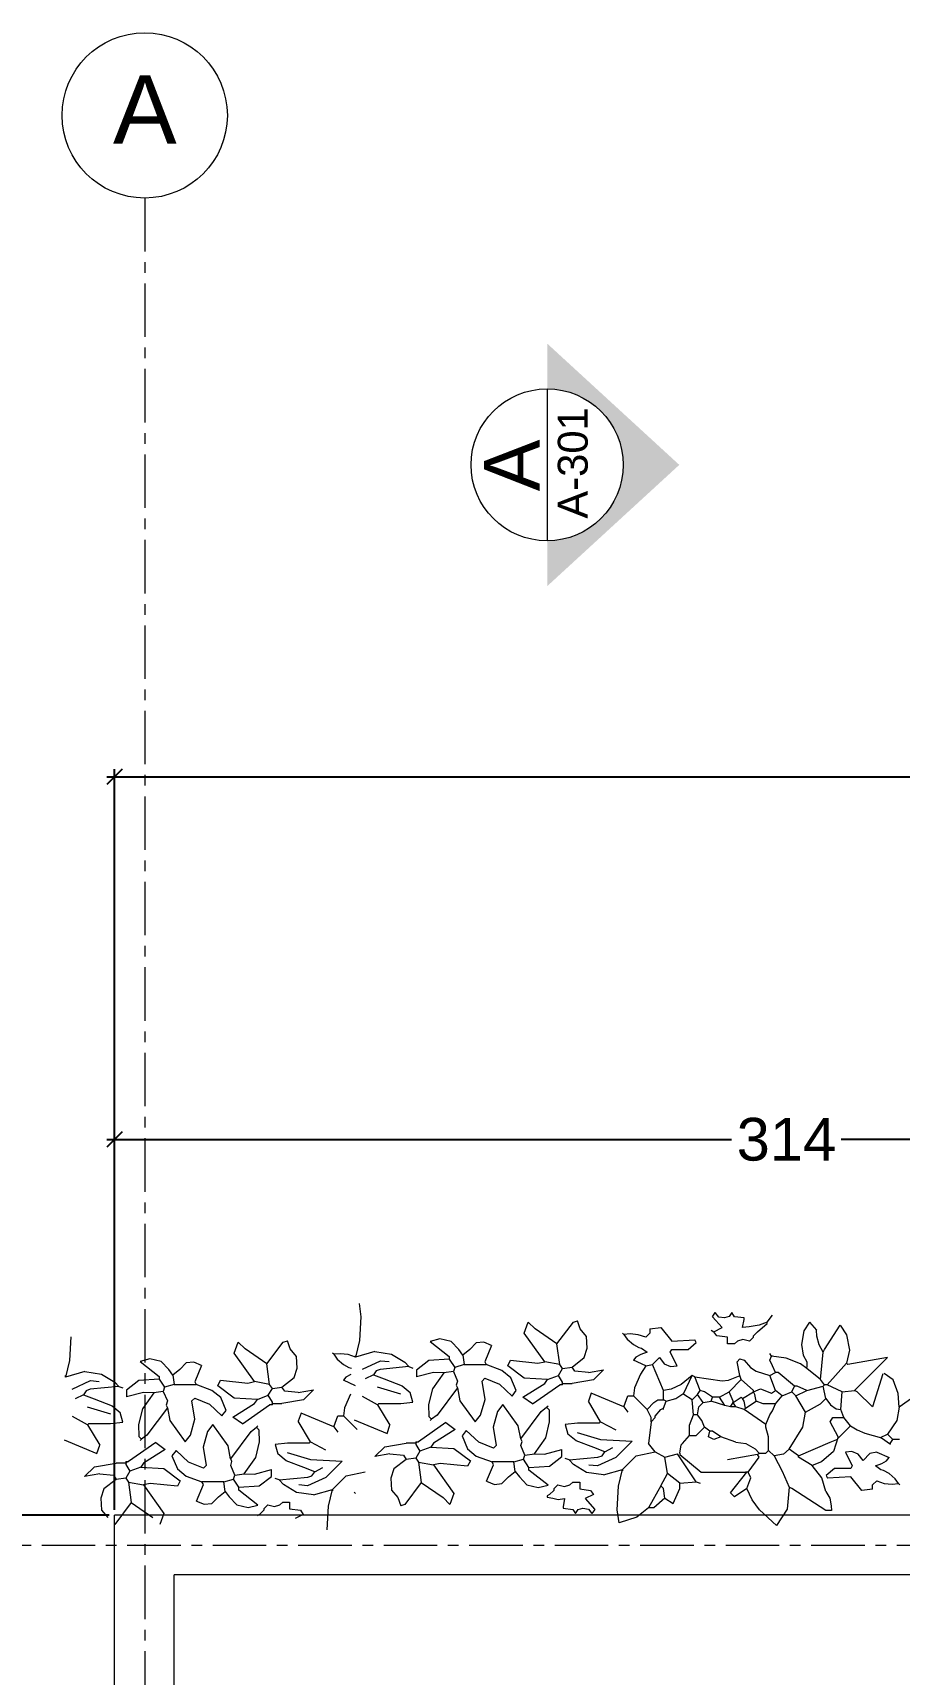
# Model space of a CAD drawing. Header units: centimetres. Extents: x 5667 to 17750, y 274 to 6203.
# Drawn here: x 7474.3 to 7676.9, y 1423.5 to 1807.5 of the extents above; entities that cross this region are included whole.
import ezdxf
from ezdxf.enums import TextEntityAlignment as Align

# ---------------------------------------------------------------- set-up
doc = ezdxf.new("R2010")
doc.units = ezdxf.units.CM
doc.header["$MEASUREMENT"] = 0
doc.linetypes.add('CENTERX2', pattern=[4, 2.5, -0.5, 0.5, -0.5])
doc.layers.get('0').update_dxf_attribs({"lineweight": 18})
for name, color, linetype, lineweight in [('A-WALL-FULL', 7, 'Continuous', 20), ('G-ANNO-DIM', 3, 'Continuous', 9), ('G-HEDGE', 104, 'Continuous', 9)]:
    doc.layers.add(name, color=color, linetype=linetype, lineweight=lineweight)
doc.styles.add('ARIAL', font='arial.ttf')
doc.dimstyles.new('TICK_36', dxfattribs={"dimtxt": 10, "dimasz": 3.6, "dimexe": 1.8, "dimexo": 1.2, "dimgap": 1.8, "dimtad": 0, "dimdec": 0, "dimzin": 0, "dimdsep": 46, "dimtxsty": 'ARIAL', "dimblk": 'OBLIQUE', "dimcen": 1.8, "dimdle": 1.8, "dimclrd": 256, "dimclrt": 256, "dimadec": 0, "dimazin": 0, "dimtfac": 1, "dimtdec": 0, "dimtmove": 1, "dimatfit": 3, "dimldrblk": 'OPEN90', "dimfxl": 1, "dimtolj": 1, "dimtzin": 0, "dimarcsym": 0})

# ---------------------------------------------------------------- blocks, each defined once
blk = doc.blocks.new('division')
at = {"linetype": 'CENTERX2', "ltscale": 5}
blk.add_line((0, 1474.86), (0, 19.33), dxfattribs=at)
blk.add_circle((0, 1494.19), 19.33)
at = {"linetype": 'CENTERX2', "ltscale": 5, "style": 'ARIAL'}
for p in [(-7.42, 1487.59), (-7.06, -6.48)]:
    blk.add_attdef('A', p, '', height=16, dxfattribs=at)
blk = doc.blocks.new('section plan')
h = blk.add_hatch(color=256)
h.dxf.hatch_style = 1
h.paths.add_polyline_path([(56.88, 0.31), (46.28, 0.31, -1), (10.72, 0.31), (0.12, 0.31), (28.5, -30.58)])
blk.add_line((46.28, 0.34), (10.72, 0.34))
blk.add_circle((28.5, 0.34), 17.78)
at = {"style": 'ARIAL'}
for tag, height, p in [('A', 13, (28.38, 8.58)), ('A-301', 7, (28.96, -5.66))]:
    blk.add_attdef(tag, text='', height=height, dxfattribs=at).set_placement(p, align=Align.MIDDLE_CENTER)
blk = doc.blocks.new('_Oblique')
at = {"color": 0, "linetype": 'ByBlock', "lineweight": -2}
blk.add_line((-0.5, -0.5), (0.5, 0.5), dxfattribs=at)
blk = doc.blocks.new('*D21')
at = {"layer": 'Defpoints', "color": 0, "ltscale": 5, "transparency": 16777216}
for p in [(8408.54, 1633.45), (7493.38, 1460.73), (8408.54, 1203.35)]:
    blk.add_point(p, dxfattribs=at)
at = {"layer": 'G-ANNO-DIM', "lineweight": -2, "ltscale": 5, "transparency": 16777216}
for p, q in [((7491.58, 1633.45), (7938.08, 1633.45)), ((8410.34, 1633.45), (7963.85, 1633.45))]:
    blk.add_line(p, q, dxfattribs=at)
at = {"layer": 'G-ANNO-DIM', "color": 0, "lineweight": -2, "ltscale": 5, "transparency": 16777216}
for p, q in [((7493.38, 1461.93), (7493.38, 1635.25)), ((8408.54, 1204.55), (8408.54, 1635.25))]:
    blk.add_line(p, q, dxfattribs=at)
at = {"layer": 'G-ANNO-DIM', "lineweight": -2, "ltscale": 5, "transparency": 16777216, "xscale": 3.6, "yscale": 3.6, "zscale": 3.6, "rotation": 180}
blk.add_blockref('_Oblique', (7493.38, 1633.45), dxfattribs=at)
at = {"layer": 'G-ANNO-DIM', "lineweight": -2, "ltscale": 5, "transparency": 16777216, "xscale": 3.6, "yscale": 3.6, "zscale": 3.6}
blk.add_blockref('_Oblique', (8408.54, 1633.45), dxfattribs=at)
at = {"layer": 'G-ANNO-DIM', "ltscale": 5, "transparency": 16777216, "insert": (7950.96, 1633.45), "char_height": 10, "attachment_point": 5, "style": 'ARIAL'}
blk.add_mtext('\\A1;915', dxfattribs=at)
blk = doc.blocks.new('_Open90')
at = {"color": 0, "linetype": 'ByBlock', "lineweight": -2}
for p, q in [((0, 0), (-1, 0)), ((-0.5, 0.5), (0, 0)), ((0, 0), (-0.5, -0.5))]:
    blk.add_line(p, q, dxfattribs=at)
blk = doc.blocks.new('*D105')
at = {"layer": 'Defpoints', "color": 0, "transparency": 16777216}
for p in [(7493.38, 1460.73), (7358.51, 597.58), (7493.38, 597.58)]:
    blk.add_point(p, dxfattribs=at)
at = {"layer": 'G-ANNO-DIM', "color": 0, "lineweight": -2, "transparency": 16777216}
for p, q in [((7492.18, 1460.73), (7356.71, 1460.73)), ((7492.18, 597.58), (7356.71, 597.58))]:
    blk.add_line(p, q, dxfattribs=at)
at = {"layer": 'G-ANNO-DIM', "lineweight": -2, "transparency": 16777216}
for p, q in [((7358.51, 1462.53), (7358.51, 1042.01)), ((7358.51, 595.78), (7358.51, 1016.3))]:
    blk.add_line(p, q, dxfattribs=at)
at = {"layer": 'G-ANNO-DIM', "lineweight": -2, "transparency": 16777216, "xscale": 3.6, "yscale": 3.6, "zscale": 3.6}
for p, rotation in [((7358.51, 1460.73), 90), ((7358.51, 597.58), 270)]:
    blk.add_blockref('_Oblique', p, dxfattribs=dict(at, rotation=rotation))
at = {"layer": 'G-ANNO-DIM', "transparency": 16777216, "insert": (7358.51, 1029.15), "char_height": 10, "attachment_point": 5, "rotation": 90, "style": 'ARIAL'}
blk.add_mtext('\\A1;863', dxfattribs=at)
blk = doc.blocks.new('*D108')
at = {"layer": 'Defpoints', "color": 0, "transparency": 16777216}
for p in [(7404.53, 1460.73), (7493.38, 1460.73), (7493.38, 1189.33)]:
    blk.add_point(p, dxfattribs=at)
at = {"layer": 'G-ANNO-DIM', "color": 0, "lineweight": -2, "transparency": 16777216}
for p, q in [((7492.18, 1460.73), (7402.73, 1460.73)), ((7492.18, 1189.33), (7402.73, 1189.33))]:
    blk.add_line(p, q, dxfattribs=at)
at = {"layer": 'G-ANNO-DIM', "lineweight": -2, "transparency": 16777216}
for p, q in [((7404.53, 1462.53), (7404.53, 1337)), ((7404.53, 1187.53), (7404.53, 1313.06))]:
    blk.add_line(p, q, dxfattribs=at)
at = {"layer": 'G-ANNO-DIM', "lineweight": -2, "transparency": 16777216, "xscale": 3.6, "yscale": 3.6, "zscale": 3.6}
for p, rotation in [((7404.53, 1460.73), 90), ((7404.53, 1189.33), 270)]:
    blk.add_blockref('_Oblique', p, dxfattribs=dict(at, rotation=rotation))
at = {"layer": 'G-ANNO-DIM', "transparency": 16777216, "insert": (7404.53, 1325.03), "char_height": 10, "attachment_point": 5, "rotation": 90, "style": 'ARIAL'}
blk.add_mtext('\\A1;271', dxfattribs=at)
blk = doc.blocks.new('*D116')
at = {"layer": 'Defpoints', "color": 0, "transparency": 16777216}
for p in [(7807.78, 1548.59), (7493.38, 1460.73), (7807.78, 1460.73)]:
    blk.add_point(p, dxfattribs=at)
at = {"layer": 'G-ANNO-DIM', "lineweight": -2, "transparency": 16777216}
for p, q in [((7491.58, 1548.59), (7637.76, 1548.59)), ((7809.58, 1548.59), (7663.4, 1548.59))]:
    blk.add_line(p, q, dxfattribs=at)
at = {"layer": 'G-ANNO-DIM', "color": 0, "lineweight": -2, "transparency": 16777216}
for p, q in [((7493.38, 1461.93), (7493.38, 1550.39)), ((7807.78, 1461.93), (7807.78, 1550.39))]:
    blk.add_line(p, q, dxfattribs=at)
at = {"layer": 'G-ANNO-DIM', "lineweight": -2, "transparency": 16777216, "xscale": 3.6, "yscale": 3.6, "zscale": 3.6, "rotation": 180}
blk.add_blockref('_Oblique', (7493.38, 1548.59), dxfattribs=at)
at = {"layer": 'G-ANNO-DIM', "lineweight": -2, "transparency": 16777216, "xscale": 3.6, "yscale": 3.6, "zscale": 3.6}
blk.add_blockref('_Oblique', (7807.78, 1548.59), dxfattribs=at)
at = {"layer": 'G-ANNO-DIM', "transparency": 16777216, "insert": (7650.58, 1548.59), "char_height": 10, "attachment_point": 5, "style": 'ARIAL'}
blk.add_mtext('\\A1;314', dxfattribs=at)

msp = doc.modelspace()

# ---------------------------------------------------------------- linework, layer by layer
at = {"layer": 'A-WALL-FULL'}
for p, q in [((7493.38, 1203.35), (7493.38, 1460.73)), ((7807.78, 1460.73), (7493.38, 1460.73)), ((7507.4, 1189.33), (7507.4, 1446.71)), ((7793.76, 1446.71), (7507.4, 1446.71))]:
    msp.add_line(p, q, dxfattribs=at)
at = {"layer": 'G-HEDGE'}
for p, q in [((7550.6, 1510.19), (7551.04, 1507.12)), ((7551.04, 1507.12), (7550.74, 1501.59)), ((7589.24, 1503.31), (7590.2, 1505.87)), ((7591.79, 1504.27), (7590.2, 1505.87)), ((7596.9, 1500.76), (7600.74, 1505.87)), ((7600.74, 1505.87), (7601.69, 1506.19)), ((7602.33, 1504.27), (7601.69, 1506.19)), ((7633.31, 1507.14), (7633.94, 1508.1)), ((7635.54, 1504.59), (7633.31, 1507.14)), ((7634.75, 1507.06), (7633.94, 1508.1)), ((7636.06, 1506.83), (7634.75, 1507.06)), ((7637.15, 1507.17), (7636.06, 1506.83)), ((7637.78, 1508.1), (7637.15, 1507.17)), ((7638.41, 1507.14), (7637.78, 1508.1)), ((7640.65, 1506.83), (7638.41, 1507.14)), ((7640.33, 1504.59), (7640.65, 1506.51)), ((7640.65, 1506.51), (7640.65, 1506.83)), ((7643.84, 1503.63), (7646.08, 1505.55)), ((7646.08, 1505.87), (7644.19, 1505.12)), ((7646.08, 1505.87), (7647.35, 1507.46)), ((7646.08, 1505.55), (7646.08, 1505.87)), ((7655.98, 1505.87), (7654.66, 1503.86)), ((7655.98, 1505.87), (7657.57, 1503.95)), ((7483.19, 1502.45), (7482.9, 1496.92)), ((7569.52, 1501.92), (7567.24, 1501.34)), ((7572.16, 1501.31), (7569.52, 1501.92)), ((7594.03, 1496.61), (7589.24, 1503.31)), ((7596.9, 1500.76), (7591.79, 1504.27)), ((7603.82, 1502.5), (7602.33, 1504.27)), ((7603.97, 1499.74), (7603.82, 1502.5)), ((7612.55, 1502.99), (7612.23, 1503.31)), ((7614.03, 1503.12), (7612.55, 1502.99)), ((7612.55, 1502.99), (7613.33, 1501.89)), ((7613.33, 1501.89), (7614.79, 1500.6)), ((7615.91, 1502.93), (7614.03, 1503.12)), ((7617.66, 1502.36), (7615.91, 1502.93)), ((7618.62, 1503.31), (7617.66, 1502.36)), ((7618.62, 1504.27), (7621.17, 1504.59)), ((7618.62, 1504.27), (7618.62, 1503.31)), ((7621.17, 1504.59), (7623.73, 1501.4)), ((7623.73, 1501.4), (7629.15, 1501.72)), ((7629.47, 1501.08), (7629.15, 1501.72)), ((7632.99, 1503.95), (7633.62, 1503.63)), ((7633.62, 1503.63), (7635.54, 1504.59)), ((7634.26, 1502.67), (7633.62, 1503.63)), ((7636.82, 1502.36), (7634.26, 1502.67)), ((7636.82, 1500.76), (7636.82, 1502.36)), ((7640.37, 1501.8), (7639.12, 1501.4)), ((7641.84, 1504.77), (7640.33, 1504.59)), ((7641.93, 1501.4), (7640.37, 1501.8)), ((7644.19, 1505.12), (7641.84, 1504.77)), ((7642.57, 1502.04), (7641.93, 1501.4)), ((7642.57, 1502.04), (7642.89, 1502.36)), ((7642.89, 1502.67), (7643.84, 1503.63)), ((7642.89, 1502.36), (7642.89, 1502.67)), ((7654.66, 1503.86), (7654.12, 1500.66)), ((7657.66, 1502.6), (7657.57, 1503.95)), ((7658.21, 1500.54), (7657.66, 1502.6)), ((7659.49, 1499.48), (7663.14, 1505.12)), ((7663.14, 1505.12), (7664.64, 1502.89)), ((7664.64, 1502.89), (7665.3, 1499.34)), ((7521.4, 1498.64), (7522.35, 1501.2)), ((7526.19, 1491.94), (7521.4, 1498.64)), ((7523.95, 1499.6), (7522.35, 1501.2)), ((7529.06, 1496.09), (7523.95, 1499.6)), ((7529.06, 1496.09), (7532.89, 1501.2)), ((7532.89, 1501.2), (7533.85, 1501.52)), ((7534.49, 1499.6), (7533.85, 1501.52)), ((7535.98, 1497.83), (7534.49, 1499.6)), ((7536.13, 1495.07), (7535.98, 1497.83)), ((7544.71, 1498.33), (7544.39, 1498.64)), ((7546.18, 1498.45), (7544.7, 1498.33)), ((7544.7, 1498.33), (7545.48, 1497.22)), ((7548.06, 1498.26), (7546.18, 1498.45)), ((7549.81, 1497.69), (7548.06, 1498.26)), ((7550.74, 1501.59), (7549.81, 1497.69)), ((7554.28, 1498.96), (7549.81, 1497.69)), ((7549.81, 1497.69), (7549.81, 1498.01)), ((7554.28, 1498.96), (7558.22, 1498.36)), ((7558.22, 1498.36), (7561.3, 1496.52)), ((7567.24, 1501.34), (7571.71, 1497.83)), ((7571.71, 1497.83), (7571.71, 1497.19)), ((7573.94, 1499.43), (7572.16, 1501.31)), ((7574.9, 1498.15), (7573.94, 1499.43)), ((7576.5, 1499.43), (7574.9, 1498.15)), ((7574.9, 1498.15), (7575.22, 1495.92)), ((7578.03, 1501), (7576.5, 1499.43)), ((7579.79, 1501.16), (7578.03, 1501)), ((7581.61, 1500.39), (7579.79, 1501.16)), ((7581.61, 1500.39), (7580.01, 1496.55)), ((7597.54, 1495.97), (7596.9, 1500.76)), ((7603.29, 1497.57), (7603.97, 1499.74)), ((7614.79, 1500.6), (7616.08, 1499.92)), ((7616.49, 1498.26), (7615.38, 1497.65)), ((7616.08, 1499.92), (7616.7, 1499.8)), ((7617.98, 1498.84), (7616.49, 1498.26)), ((7616.7, 1499.8), (7617.98, 1498.84)), ((7623.41, 1498.84), (7623.73, 1499.48)), ((7625, 1495.65), (7623.41, 1498.84)), ((7623.73, 1499.48), (7627.56, 1499.48)), ((7627.56, 1499.48), (7629.47, 1501.08)), ((7638.41, 1500.76), (7636.82, 1500.76)), ((7639.12, 1501.4), (7638.41, 1500.76)), ((7647.04, 1497.88), (7646.72, 1498.52)), ((7646.72, 1496.93), (7647.04, 1497.88)), ((7647.35, 1497.88), (7647.04, 1497.88)), ((7650.52, 1497.4), (7647.04, 1497.88)), ((7654.12, 1500.66), (7654.5, 1498.14)), ((7654.5, 1498.14), (7655.34, 1496.61)), ((7659.17, 1498.84), (7658.21, 1500.54)), ((7658.53, 1492.46), (7659.17, 1498.84)), ((7659.17, 1498.84), (7659.49, 1499.48)), ((7665.3, 1499.34), (7664.6, 1496.29)), ((7482.9, 1496.92), (7481.97, 1493.02)), ((7486.44, 1494.3), (7481.97, 1493.02)), ((7486.44, 1494.3), (7490.38, 1493.7)), ((7501.68, 1497.25), (7499.39, 1496.67)), ((7499.39, 1496.67), (7503.86, 1493.16)), ((7504.32, 1496.64), (7501.68, 1497.25)), ((7506.1, 1494.76), (7504.32, 1496.64)), ((7507.06, 1493.48), (7506.1, 1494.76)), ((7508.65, 1494.76), (7507.06, 1493.48)), ((7510.18, 1496.33), (7508.65, 1494.76)), ((7511.94, 1496.49), (7510.18, 1496.33)), ((7513.76, 1495.72), (7511.94, 1496.49)), ((7513.76, 1495.72), (7512.17, 1491.88)), ((7529.7, 1491.3), (7529.06, 1496.09)), ((7535.44, 1492.9), (7536.13, 1495.07)), ((7545.48, 1497.22), (7546.95, 1495.93)), ((7546.95, 1495.93), (7548.24, 1495.25)), ((7548.24, 1495.25), (7548.86, 1495.13)), ((7551.38, 1494.87), (7555.66, 1496.84)), ((7554.6, 1494.49), (7553.97, 1493.54)), ((7555.56, 1494.81), (7554.6, 1494.49)), ((7562.27, 1495.45), (7555.56, 1494.81)), ((7555.66, 1496.84), (7557.68, 1496.64)), ((7561.3, 1496.52), (7562.27, 1495.45)), ((7562.27, 1495.45), (7563.22, 1495.13)), ((7566.92, 1496.87), (7564.05, 1494.64)), ((7564.05, 1494.64), (7564.05, 1493.04)), ((7568.05, 1494.09), (7564.05, 1493.04)), ((7571.71, 1497.19), (7566.92, 1496.87)), ((7570.43, 1494), (7567.76, 1490.25)), ((7570.43, 1494), (7568.05, 1494.09)), ((7572.67, 1494.32), (7570.43, 1494)), ((7571.71, 1497.19), (7572.99, 1495.28)), ((7572.99, 1495.28), (7572.67, 1494.32)), ((7572.67, 1494.32), (7573.62, 1492.08)), ((7575.22, 1495.92), (7572.99, 1495.28)), ((7575.22, 1495.92), (7580.33, 1495.92)), ((7580.01, 1496.55), (7580.33, 1495.92)), ((7584.04, 1494.55), (7580.33, 1495.92)), ((7586.09, 1492.86), (7584.04, 1494.55)), ((7585.41, 1495.65), (7586.05, 1496.93)), ((7589.24, 1492.78), (7585.41, 1495.65)), ((7586.05, 1496.93), (7592.43, 1496.29)), ((7592.43, 1496.29), (7594.03, 1496.61)), ((7597.54, 1495.97), (7594.03, 1496.61)), ((7597.22, 1493.41), (7598.18, 1495.01)), ((7598.18, 1495.01), (7597.54, 1495.97)), ((7598.18, 1495.01), (7600.42, 1495.33)), ((7600.42, 1495.33), (7603.29, 1497.57)), ((7601.05, 1494.37), (7600.42, 1495.33)), ((7604.25, 1494.05), (7601.05, 1494.37)), ((7604.25, 1494.05), (7607.78, 1494.67)), ((7607.78, 1494.67), (7605.44, 1492.36)), ((7615.38, 1497.65), (7614.78, 1496.93)), ((7617.66, 1495.65), (7614.78, 1496.93)), ((7617.66, 1495.65), (7616.43, 1493.65)), ((7617.66, 1495.65), (7619.26, 1495.97)), ((7619.26, 1495.97), (7620.85, 1497.57)), ((7621.81, 1489.9), (7619.26, 1495.97)), ((7620.85, 1497.57), (7622.01, 1496.11)), ((7622.01, 1496.11), (7623.47, 1495.5)), ((7623.47, 1495.5), (7625, 1495.65)), ((7639.05, 1496.61), (7639.69, 1497.25)), ((7639.69, 1493.41), (7639.05, 1496.61)), ((7639.69, 1497.25), (7640.65, 1496.93)), ((7640.65, 1496.93), (7642.17, 1495.23)), ((7642.17, 1495.23), (7643.48, 1494.37)), ((7643.48, 1494.37), (7646.72, 1493.41)), ((7647.35, 1495.65), (7646.72, 1496.93)), ((7646.72, 1493.41), (7647.99, 1494.05)), ((7647.99, 1494.05), (7647.35, 1495.65)), ((7648.63, 1494.05), (7647.99, 1494.05)), ((7652.46, 1490.86), (7648.63, 1494.05)), ((7653.84, 1496.09), (7650.52, 1497.4)), ((7655.34, 1495.01), (7653.84, 1496.09)), ((7655.34, 1496.61), (7655.34, 1495.33)), ((7655.34, 1495.01), (7655.34, 1495.33)), ((7658.53, 1492.46), (7655.34, 1495.01)), ((7660.13, 1491.18), (7664.6, 1496.29)), ((7664.92, 1495.97), (7664.6, 1496.29)), ((7674.22, 1497.61), (7664.92, 1495.97)), ((7666.51, 1489.9), (7674.22, 1497.61)), ((7481.97, 1493.02), (7481.97, 1493.34)), ((7483.53, 1490.2), (7487.82, 1492.18)), ((7487.72, 1490.14), (7486.76, 1489.82)), ((7494.42, 1490.78), (7487.72, 1490.14)), ((7487.82, 1492.18), (7489.83, 1491.97)), ((7490.38, 1493.7), (7493.45, 1491.85)), ((7493.45, 1491.85), (7494.42, 1490.78)), ((7494.42, 1490.78), (7495.38, 1490.46)), ((7499.07, 1492.2), (7496.2, 1489.97)), ((7503.86, 1492.52), (7499.07, 1492.2)), ((7503.86, 1493.16), (7503.86, 1492.52)), ((7503.86, 1492.52), (7505.14, 1490.61)), ((7505.14, 1490.61), (7504.82, 1489.65)), ((7507.38, 1491.25), (7505.14, 1490.61)), ((7507.06, 1493.48), (7507.38, 1491.25)), ((7507.38, 1491.25), (7512.49, 1491.25)), ((7512.17, 1491.88), (7512.49, 1491.25)), ((7516.19, 1489.88), (7512.49, 1491.25)), ((7517.56, 1490.98), (7518.2, 1492.26)), ((7521.4, 1488.11), (7517.56, 1490.98)), ((7518.2, 1492.26), (7524.59, 1491.62)), ((7524.59, 1491.62), (7526.19, 1491.94)), ((7529.7, 1491.3), (7526.19, 1491.94)), ((7529.38, 1488.75), (7530.34, 1490.34)), ((7530.34, 1490.34), (7529.7, 1491.3)), ((7530.34, 1490.34), (7532.57, 1490.66)), ((7532.57, 1490.66), (7535.44, 1492.9)), ((7533.21, 1489.7), (7532.57, 1490.66)), ((7547.53, 1492.98), (7546.94, 1492.26)), ((7549.81, 1490.98), (7546.94, 1492.26)), ((7548.65, 1493.59), (7547.53, 1492.98)), ((7553.97, 1493.54), (7552.05, 1492.58)), ((7553.97, 1493.54), (7556.52, 1492.58)), ((7560.4, 1489.02), (7554.95, 1490.65)), ((7556.52, 1492.58), (7560.67, 1490.98)), ((7560.67, 1490.98), (7562.59, 1489.38)), ((7567.76, 1490.25), (7566.88, 1486.56)), ((7573.62, 1490.49), (7568.84, 1484.1)), ((7573.62, 1492.08), (7573.31, 1491.13)), ((7573.31, 1491.13), (7573.62, 1490.49)), ((7573.62, 1490.49), (7574.21, 1487.48)), ((7580.01, 1492.72), (7579.37, 1492.08)), ((7580.08, 1487.79), (7579.37, 1492.08)), ((7580.01, 1492.72), (7583.45, 1491.32)), ((7583.45, 1491.32), (7586.4, 1488.57)), ((7587.36, 1489.85), (7586.09, 1492.86)), ((7588.92, 1488.31), (7594.03, 1491.5)), ((7594.67, 1492.46), (7589.24, 1492.78)), ((7591.16, 1486.71), (7597.54, 1491.18)), ((7594.03, 1491.5), (7594.67, 1492.46)), ((7594.67, 1492.46), (7597.22, 1493.41)), ((7598.18, 1491.82), (7597.22, 1493.41)), ((7597.86, 1491.18), (7597.54, 1491.18)), ((7597.86, 1491.18), (7598.18, 1491.5)), ((7598.18, 1491.18), (7597.86, 1491.18)), ((7598.18, 1491.5), (7598.18, 1491.82)), ((7598.18, 1491.18), (7598.18, 1491.5)), ((7598.18, 1491.5), (7600.42, 1491.5)), ((7605.44, 1492.36), (7600.42, 1491.5)), ((7615.03, 1490.46), (7614.78, 1488.62)), ((7616.43, 1493.65), (7615.03, 1490.46)), ((7623.59, 1490.21), (7621.81, 1489.9)), ((7625.94, 1491.26), (7623.59, 1490.21)), ((7628.52, 1493.41), (7625.94, 1491.26)), ((7626.6, 1489.26), (7628.52, 1493.41)), ((7629.15, 1493.09), (7628.52, 1493.41)), ((7629.15, 1493.09), (7635.54, 1492.14)), ((7630.43, 1489.9), (7629.15, 1493.09)), ((7635.54, 1492.14), (7636.99, 1492.26)), ((7636.99, 1492.26), (7639.72, 1493.34)), ((7637.14, 1489.58), (7640.01, 1492.46)), ((7640.01, 1492.46), (7639.69, 1493.41)), ((7642.89, 1489.9), (7640.01, 1492.46)), ((7642.89, 1489.58), (7644.48, 1490.22)), ((7644.48, 1490.22), (7647.04, 1489.26)), ((7647.99, 1489.9), (7646.72, 1493.41)), ((7651.83, 1489.58), (7652.46, 1490.86)), ((7653.1, 1490.86), (7652.46, 1490.86)), ((7655.34, 1489.9), (7653.1, 1490.86)), ((7655.34, 1489.9), (7659.17, 1490.86)), ((7659.49, 1491.18), (7658.53, 1492.46)), ((7659.17, 1490.86), (7659.49, 1491.18)), ((7659.81, 1487.99), (7659.17, 1490.86)), ((7660.13, 1491.18), (7659.49, 1491.18)), ((7663.64, 1489.58), (7660.13, 1491.18)), ((7673.11, 1493.77), (7670.67, 1486.07)), ((7675.52, 1492.37), (7673.42, 1493.84)), ((7676.69, 1489.18), (7675.52, 1492.37)), ((7486.12, 1488.87), (7484.2, 1487.91)), ((7486.76, 1489.82), (7486.12, 1488.87)), ((7486.12, 1488.87), (7488.67, 1487.91)), ((7488.67, 1487.91), (7492.83, 1486.31)), ((7492.83, 1486.31), (7494.74, 1484.72)), ((7496.2, 1489.97), (7496.2, 1488.37)), ((7500.21, 1489.42), (7496.2, 1488.37)), ((7502.59, 1489.33), (7499.92, 1485.58)), ((7502.59, 1489.33), (7500.21, 1489.42)), ((7504.82, 1489.65), (7502.59, 1489.33)), ((7504.82, 1489.65), (7505.78, 1487.41)), ((7505.78, 1487.41), (7505.46, 1486.46)), ((7505.46, 1486.46), (7505.78, 1485.82)), ((7512.17, 1488.05), (7511.53, 1487.41)), ((7512.23, 1483.12), (7511.53, 1487.41)), ((7512.17, 1488.05), (7515.61, 1486.66)), ((7515.61, 1486.66), (7518.55, 1483.9)), ((7518.25, 1488.19), (7516.19, 1489.88)), ((7519.51, 1485.18), (7518.25, 1488.19)), ((7521.08, 1483.64), (7526.19, 1486.83)), ((7526.82, 1487.79), (7521.4, 1488.11)), ((7523.31, 1482.04), (7529.7, 1486.51)), ((7526.19, 1486.83), (7526.82, 1487.79)), ((7526.82, 1487.79), (7529.38, 1488.75)), ((7530.34, 1487.15), (7529.38, 1488.75)), ((7530.02, 1486.51), (7529.7, 1486.51)), ((7530.02, 1486.51), (7530.34, 1486.83)), ((7530.34, 1486.51), (7530.02, 1486.51)), ((7530.34, 1486.83), (7530.34, 1487.15)), ((7530.34, 1486.51), (7530.34, 1486.83)), ((7530.34, 1486.83), (7532.57, 1486.83)), ((7537.59, 1487.69), (7532.57, 1486.83)), ((7536.4, 1489.38), (7533.21, 1489.7)), ((7536.4, 1489.38), (7539.94, 1490)), ((7539.94, 1490), (7537.59, 1487.69)), ((7548.59, 1488.98), (7547.18, 1485.79)), ((7554.92, 1486.51), (7551.41, 1488.43)), ((7554.92, 1486.51), (7555.24, 1486.83)), ((7554.92, 1486.51), (7557.8, 1481.72)), ((7555.24, 1486.83), (7560.35, 1486.83)), ((7560.35, 1486.83), (7563.22, 1487.15)), ((7563.22, 1487.15), (7562.59, 1489.38)), ((7566.88, 1486.56), (7566.92, 1483.78)), ((7574.21, 1487.48), (7577.78, 1482.5)), ((7579.05, 1484.1), (7580.08, 1487.79)), ((7584.27, 1486.56), (7582.99, 1484.97)), ((7587.83, 1481.58), (7584.27, 1486.56)), ((7586.4, 1488.57), (7587.36, 1489.85)), ((7591.16, 1486.71), (7588.92, 1488.31)), ((7604.89, 1489.26), (7604.25, 1487.35)), ((7607.12, 1482.56), (7604.25, 1487.35)), ((7612.55, 1486.07), (7604.89, 1489.26)), ((7612.55, 1486.07), (7613.51, 1488.62)), ((7613.51, 1488.62), (7614.78, 1488.62)), ((7617.98, 1485.43), (7614.78, 1488.62)), ((7617.98, 1485.43), (7619.57, 1487.03)), ((7619.57, 1487.03), (7620.53, 1487.67)), ((7620.53, 1487.67), (7621.81, 1487.67)), ((7621.81, 1487.67), (7621.81, 1489.9)), ((7622.45, 1487.35), (7621.81, 1487.67)), ((7621.81, 1485.75), (7622.45, 1487.35)), ((7622.45, 1487.35), (7624.68, 1487.99)), ((7624.68, 1487.99), (7626.6, 1489.26)), ((7626.6, 1488.94), (7626.6, 1489.26)), ((7628.52, 1487.67), (7626.6, 1488.94)), ((7628.52, 1487.67), (7629.79, 1488.94)), ((7628.83, 1484.15), (7628.52, 1487.67)), ((7629.79, 1488.94), (7630.43, 1489.9)), ((7631.07, 1487.03), (7629.79, 1488.94)), ((7630.11, 1486.07), (7631.07, 1487.03)), ((7631.39, 1489.58), (7630.43, 1489.9)), ((7631.07, 1487.03), (7632.99, 1487.35)), ((7633.31, 1488.31), (7631.39, 1489.58)), ((7632.99, 1487.35), (7633.31, 1488.31)), ((7636.18, 1486.39), (7632.99, 1487.35)), ((7634.9, 1488.31), (7633.31, 1488.31)), ((7634.9, 1488.31), (7637.14, 1489.58)), ((7636.18, 1486.39), (7634.9, 1488.31)), ((7637.46, 1486.07), (7636.18, 1486.39)), ((7638.1, 1487.35), (7637.14, 1489.58)), ((7637.46, 1486.07), (7638.1, 1487.03)), ((7638.1, 1487.03), (7640.01, 1488.31)), ((7638.1, 1487.03), (7638.1, 1487.35)), ((7638.73, 1486.07), (7638.1, 1487.03)), ((7640.01, 1488.31), (7640.33, 1487.99)), ((7640.33, 1487.99), (7642.89, 1489.58)), ((7640.65, 1487.35), (7640.33, 1487.99)), ((7640.97, 1485.75), (7640.65, 1487.35)), ((7640.97, 1485.75), (7643.52, 1487.35)), ((7642.89, 1489.58), (7642.89, 1489.9)), ((7643.2, 1488.94), (7642.89, 1489.58)), ((7643.52, 1487.35), (7643.2, 1488.94)), ((7645.12, 1486.71), (7643.52, 1487.35)), ((7647.99, 1486.71), (7645.12, 1486.71)), ((7647.04, 1489.26), (7647.99, 1489.9)), ((7647.35, 1485.11), (7647.99, 1486.71)), ((7649.59, 1488.62), (7647.99, 1489.9)), ((7647.99, 1486.71), (7649.59, 1488.62)), ((7649.59, 1488.62), (7651.83, 1489.58)), ((7652.78, 1488.62), (7651.83, 1489.58)), ((7652.78, 1488.62), (7655.34, 1489.9)), ((7655.02, 1484.79), (7652.78, 1488.62)), ((7655.02, 1484.79), (7658.53, 1486.71)), ((7658.53, 1486.71), (7659.81, 1487.99)), ((7659.81, 1487.99), (7660.86, 1486.53)), ((7660.86, 1486.53), (7662.18, 1485.6)), ((7663.32, 1485.43), (7663.64, 1489.58)), ((7663.64, 1489.58), (7666.51, 1489.9)), ((7667.15, 1489.58), (7666.51, 1489.9)), ((7670.67, 1486.07), (7667.15, 1489.58)), ((7676.93, 1486), (7676.69, 1489.18)), ((7681.14, 1488.94), (7676.93, 1486)), ((7487.08, 1481.84), (7483.57, 1483.76)), ((7492.56, 1484.35), (7487.1, 1485.98)), ((7492.51, 1482.16), (7495.38, 1482.48)), ((7495.38, 1482.48), (7494.74, 1484.72)), ((7499.92, 1485.58), (7499.04, 1481.89)), ((7505.78, 1485.82), (7500.99, 1479.43)), ((7505.78, 1485.82), (7506.37, 1482.82)), ((7506.37, 1482.82), (7509.93, 1477.83)), ((7511.21, 1479.43), (7512.23, 1483.12)), ((7518.55, 1483.9), (7519.51, 1485.18)), ((7523.31, 1482.04), (7521.08, 1483.64)), ((7537.04, 1484.59), (7536.4, 1482.68)), ((7539.28, 1477.89), (7536.4, 1482.68)), ((7544.71, 1481.4), (7537.04, 1484.59)), ((7544.71, 1481.4), (7545.66, 1483.96)), ((7545.66, 1483.96), (7546.94, 1483.96)), ((7547.18, 1485.79), (7546.94, 1483.96)), ((7550.13, 1480.76), (7546.94, 1483.96)), ((7549.49, 1483), (7557.16, 1479.81)), ((7566.92, 1483.78), (7567.56, 1483.14)), ((7567.56, 1483.14), (7567.24, 1482.82)), ((7568.84, 1484.1), (7567.56, 1483.14)), ((7577.78, 1482.5), (7579.05, 1484.1)), ((7582.99, 1484.97), (7581.97, 1481.28)), ((7588.42, 1478.58), (7593.21, 1484.97)), ((7593.21, 1484.97), (7594.49, 1485.93)), ((7594.28, 1478.82), (7595.16, 1482.51)), ((7594.49, 1485.93), (7594.81, 1486.24)), ((7595.13, 1485.29), (7594.49, 1485.93)), ((7595.16, 1482.51), (7595.13, 1485.29)), ((7607.12, 1482.56), (7606.8, 1482.24)), ((7607.12, 1482.56), (7610.63, 1480.64)), ((7612.55, 1486.07), (7613.51, 1484.79)), ((7618.94, 1483.52), (7617.98, 1485.43)), ((7618.94, 1482.56), (7618.3, 1477.45)), ((7618.94, 1482.56), (7619.89, 1483.52)), ((7618.94, 1482.56), (7618.94, 1483.52)), ((7619.89, 1483.84), (7621.17, 1485.43)), ((7619.89, 1483.52), (7619.89, 1483.84)), ((7621.17, 1485.43), (7621.81, 1485.75)), ((7621.81, 1485.43), (7621.81, 1485.75)), ((7627.87, 1481.76), (7628.83, 1484.15)), ((7629.79, 1484.15), (7628.83, 1484.15)), ((7629.79, 1484.15), (7630.11, 1486.07)), ((7630.75, 1482.88), (7629.79, 1484.15)), ((7631.39, 1481.28), (7630.75, 1482.88)), ((7638.73, 1486.07), (7637.46, 1486.07)), ((7640.65, 1485.43), (7638.73, 1486.07)), ((7640.65, 1485.43), (7640.97, 1485.75)), ((7645.76, 1481.92), (7640.65, 1485.43)), ((7645.76, 1481.92), (7646.72, 1484.15)), ((7646.72, 1484.15), (7647.35, 1485.11)), ((7654.38, 1481.28), (7655.02, 1484.79)), ((7660.77, 1482.56), (7661.4, 1483.52)), ((7662.68, 1479.05), (7660.77, 1482.56)), ((7661.4, 1483.52), (7663.96, 1483.52)), ((7662.18, 1485.6), (7663.32, 1485.43)), ((7663.96, 1483.52), (7663.32, 1485.43)), ((7665.56, 1481.6), (7663.96, 1483.52)), ((7676.4, 1482.81), (7674.23, 1479.61)), ((7676.93, 1486), (7676.4, 1482.81)), ((7487.08, 1481.84), (7487.4, 1482.16)), ((7487.08, 1481.84), (7489.95, 1477.05)), ((7487.4, 1482.16), (7492.51, 1482.16)), ((7499.04, 1481.89), (7499.07, 1479.11)), ((7499.07, 1479.11), (7499.71, 1478.47)), ((7500.99, 1479.43), (7499.71, 1478.47)), ((7509.93, 1477.84), (7511.21, 1479.43)), ((7515.15, 1480.3), (7514.12, 1476.61)), ((7516.42, 1481.89), (7515.15, 1480.3)), ((7519.99, 1476.92), (7516.42, 1481.9)), ((7520.58, 1473.91), (7525.36, 1480.3)), ((7525.36, 1480.3), (7526.64, 1481.26)), ((7526.64, 1481.26), (7526.96, 1481.58)), ((7527.28, 1480.62), (7526.64, 1481.26)), ((7527.32, 1477.84), (7527.28, 1480.62)), ((7544.71, 1481.4), (7545.66, 1480.12)), ((7557.16, 1479.81), (7557.8, 1481.72)), ((7570.89, 1482.36), (7564.5, 1477.89)), ((7573.12, 1480.76), (7568.01, 1477.57)), ((7570.89, 1482.36), (7573.12, 1480.76)), ((7575.65, 1480.5), (7574.69, 1479.22)), ((7574.69, 1479.22), (7575.95, 1476.21)), ((7578.59, 1477.74), (7575.65, 1480.5)), ((7581.97, 1481.28), (7582.67, 1476.98)), ((7588.42, 1478.58), (7587.83, 1481.58)), ((7591.61, 1475.07), (7594.28, 1478.82)), ((7601.69, 1482.24), (7598.82, 1481.92)), ((7598.82, 1481.92), (7599.46, 1479.68)), ((7601.37, 1478.09), (7599.46, 1479.68)), ((7601.64, 1480.05), (7607.1, 1478.42)), ((7606.8, 1482.24), (7601.69, 1482.24)), ((7626.28, 1477.45), (7627.88, 1479.36)), ((7627.88, 1479.36), (7627.87, 1481.76)), ((7627.88, 1479.36), (7629.47, 1479.36)), ((7629.47, 1479.36), (7631.39, 1481.28)), ((7632.67, 1480.32), (7631.39, 1481.28)), ((7632.35, 1479.05), (7632.67, 1480.32)), ((7633.62, 1478.41), (7632.35, 1479.05)), ((7633.31, 1480.32), (7632.67, 1480.32)), ((7635.22, 1479.05), (7633.31, 1480.32)), ((7635.22, 1479.05), (7633.62, 1478.41)), ((7638.73, 1477.77), (7635.22, 1479.05)), ((7645.76, 1481.28), (7645.76, 1481.92)), ((7646.4, 1479.05), (7645.76, 1481.28)), ((7646.4, 1475.85), (7646.4, 1479.05)), ((7651.19, 1476.17), (7654.38, 1481.28)), ((7662.68, 1479.05), (7661.6, 1475.62)), ((7662.68, 1478.73), (7665.56, 1481.6)), ((7662.68, 1478.73), (7662.68, 1479.05)), ((7665.56, 1481.6), (7667.15, 1480.64)), ((7667.15, 1480.64), (7668.89, 1479.86)), ((7668.89, 1479.86), (7672.77, 1478.81)), ((7672.55, 1478.87), (7674.18, 1479.68)), ((7672.77, 1478.81), (7674.88, 1477.34)), ((7674.18, 1479.68), (7675.46, 1478.41)), ((7481.65, 1478.33), (7489.31, 1475.14)), ((7489.31, 1475.14), (7489.95, 1477.05)), ((7503.04, 1477.69), (7496.66, 1473.22)), ((7499.71, 1478.47), (7499.39, 1478.15)), ((7505.28, 1476.09), (7500.17, 1472.9)), ((7503.04, 1477.69), (7505.28, 1476.09)), ((7507.8, 1475.83), (7506.84, 1474.55)), ((7510.75, 1473.07), (7507.8, 1475.83)), ((7514.12, 1476.61), (7514.83, 1472.32)), ((7520.57, 1473.91), (7519.99, 1476.92)), ((7526.44, 1474.15), (7527.32, 1477.84)), ((7533.85, 1477.57), (7530.97, 1477.25)), ((7530.97, 1477.25), (7531.61, 1475.01)), ((7533.53, 1473.42), (7531.61, 1475.01)), ((7533.79, 1475.38), (7539.25, 1473.75)), ((7538.96, 1477.57), (7533.85, 1477.57)), ((7539.28, 1477.89), (7538.96, 1477.57)), ((7539.28, 1477.89), (7542.79, 1475.97)), ((7554.26, 1474.4), (7556.61, 1476.71)), ((7557.8, 1475.02), (7554.26, 1474.4)), ((7556.61, 1476.71), (7561.63, 1477.57)), ((7557.8, 1475.02), (7560.99, 1474.7)), ((7563.86, 1477.57), (7561.63, 1477.57)), ((7563.86, 1477.89), (7564.18, 1477.89)), ((7563.86, 1477.89), (7563.86, 1477.57)), ((7564.18, 1477.89), (7563.86, 1477.57)), ((7563.86, 1477.57), (7563.86, 1477.25)), ((7563.86, 1477.25), (7564.82, 1475.65)), ((7564.82, 1475.65), (7563.86, 1474.06)), ((7564.18, 1477.89), (7564.5, 1477.89)), ((7567.38, 1476.61), (7564.82, 1475.65)), ((7568.01, 1477.57), (7567.38, 1476.61)), ((7567.38, 1476.61), (7572.8, 1476.29)), ((7572.8, 1476.29), (7576.64, 1473.42)), ((7575.95, 1476.21), (7578.01, 1474.52)), ((7582.03, 1476.35), (7578.59, 1477.74)), ((7582.03, 1476.35), (7582.67, 1476.98)), ((7588.74, 1477.94), (7588.42, 1478.58)), ((7588.42, 1476.98), (7588.74, 1477.94)), ((7589.38, 1474.75), (7588.42, 1476.98)), ((7589.38, 1474.75), (7591.61, 1475.07)), ((7591.61, 1475.07), (7593.99, 1474.98)), ((7593.99, 1474.98), (7598, 1476.03)), ((7598, 1474.43), (7598, 1476.03)), ((7605.53, 1476.49), (7601.37, 1478.09)), ((7608.08, 1475.53), (7605.53, 1476.49)), ((7607.1, 1478.42), (7614.5, 1478.01)), ((7607.44, 1474.57), (7608.08, 1475.53)), ((7608.08, 1475.53), (7610, 1476.49)), ((7614.5, 1478.01), (7610.67, 1474.2)), ((7615.42, 1474.57), (7619.89, 1475.53)), ((7619.89, 1475.53), (7618.3, 1477.45)), ((7619.89, 1475.53), (7622.13, 1474.26)), ((7622.13, 1474.26), (7625.1, 1475.07)), ((7629.47, 1468.51), (7625.1, 1475.07)), ((7625.64, 1475.21), (7625.96, 1477.13)), ((7625.64, 1475.21), (7625.64, 1474.89)), ((7625.64, 1474.89), (7630.62, 1470.74)), ((7625.96, 1477.13), (7626.28, 1477.45)), ((7643.84, 1474.89), (7636.82, 1473.62)), ((7638.73, 1477.77), (7641.07, 1477.46)), ((7641.07, 1477.46), (7643.27, 1476.23)), ((7643.27, 1476.23), (7644.16, 1475.21)), ((7643.84, 1474.89), (7644.16, 1475.21)), ((7644.16, 1474.26), (7643.84, 1474.89)), ((7644.16, 1475.21), (7645.76, 1475.21)), ((7645.76, 1475.21), (7646.4, 1475.85)), ((7647.67, 1474.57), (7646.4, 1475.85)), ((7649.87, 1475), (7647.67, 1474.57)), ((7651.19, 1476.17), (7649.87, 1475)), ((7653.42, 1474.57), (7651.19, 1476.17)), ((7653.42, 1474.57), (7660.77, 1477.77)), ((7661.6, 1475.62), (7658.81, 1473.16)), ((7660.77, 1477.77), (7662.36, 1478.41)), ((7665.89, 1475.58), (7664.36, 1475.42)), ((7664.36, 1475.42), (7665.95, 1472.23)), ((7667.35, 1474.96), (7665.89, 1475.58)), ((7668.51, 1473.51), (7667.35, 1474.96)), ((7670.1, 1475.11), (7668.51, 1473.51)), ((7671.7, 1475.42), (7670.1, 1475.11)), ((7671.7, 1475.42), (7674.57, 1474.15)), ((7674.82, 1477.45), (7675.46, 1478.41)), ((7677.05, 1478.41), (7675.46, 1478.41)), ((7486.42, 1469.73), (7488.76, 1472.04)), ((7488.76, 1472.04), (7493.78, 1472.9)), ((7496.02, 1472.9), (7493.78, 1472.9)), ((7496.02, 1473.22), (7496.34, 1473.22)), ((7496.02, 1473.22), (7496.02, 1472.9)), ((7496.34, 1473.22), (7496.02, 1472.9)), ((7496.02, 1472.9), (7496.02, 1472.58)), ((7496.02, 1472.58), (7496.98, 1470.98)), ((7496.98, 1470.98), (7496.02, 1469.39)), ((7496.34, 1473.22), (7496.66, 1473.22)), ((7499.53, 1471.94), (7496.98, 1470.98)), ((7500.17, 1472.9), (7499.53, 1471.94)), ((7499.53, 1471.94), (7504.96, 1471.62)), ((7504.96, 1471.62), (7508.79, 1468.75)), ((7506.84, 1474.55), (7508.11, 1471.54)), ((7508.11, 1471.54), (7510.16, 1469.85)), ((7514.19, 1471.68), (7510.75, 1473.07)), ((7514.19, 1471.68), (7514.83, 1472.32)), ((7520.89, 1473.27), (7520.58, 1473.91)), ((7520.58, 1472.32), (7520.89, 1473.27)), ((7521.53, 1470.08), (7520.58, 1472.32)), ((7523.77, 1470.4), (7526.44, 1474.15)), ((7526.15, 1470.31), (7530.15, 1471.36)), ((7530.15, 1469.76), (7530.15, 1471.36)), ((7537.68, 1471.82), (7533.53, 1473.42)), ((7540.23, 1470.86), (7537.68, 1471.82)), ((7539.25, 1473.75), (7546.66, 1473.34)), ((7540.23, 1470.86), (7542.15, 1471.82)), ((7546.66, 1473.34), (7542.82, 1469.53)), ((7558.76, 1471.5), (7558.07, 1469.33)), ((7561.63, 1473.74), (7558.76, 1471.5)), ((7560.99, 1474.7), (7561.63, 1473.74)), ((7563.86, 1474.06), (7561.63, 1473.74)), ((7563.86, 1474.06), (7564.5, 1473.1)), ((7564.5, 1473.1), (7568.01, 1472.46)), ((7564.5, 1473.1), (7565.14, 1468.31)), ((7569.61, 1472.78), (7568.01, 1472.46)), ((7568.01, 1472.46), (7572.8, 1465.76)), ((7576, 1472.14), (7569.61, 1472.78)), ((7576.64, 1473.42), (7576, 1472.14)), ((7578.01, 1474.52), (7581.71, 1473.15)), ((7580.44, 1468.68), (7582.03, 1472.51)), ((7582.03, 1472.51), (7581.71, 1473.15)), ((7586.82, 1473.15), (7581.71, 1473.15)), ((7586.82, 1473.15), (7589.06, 1473.79)), ((7587.14, 1470.92), (7586.82, 1473.15)), ((7589.06, 1473.79), (7589.38, 1474.75)), ((7590.34, 1471.88), (7589.06, 1473.79)), ((7590.34, 1471.88), (7595.13, 1472.19)), ((7590.34, 1471.24), (7590.34, 1471.88)), ((7594.81, 1467.73), (7590.34, 1471.24)), ((7595.13, 1472.19), (7598, 1474.43)), ((7599.78, 1473.62), (7598.82, 1473.94)), ((7599.78, 1473.62), (7606.48, 1474.26)), ((7600.75, 1472.55), (7599.78, 1473.62)), ((7603.82, 1470.7), (7600.75, 1472.55)), ((7606.38, 1472.22), (7604.37, 1472.43)), ((7610.67, 1474.2), (7606.38, 1472.22)), ((7606.48, 1474.26), (7607.44, 1474.57)), ((7607.76, 1470.1), (7612.23, 1471.38)), ((7611.3, 1467.48), (7612.23, 1471.38)), ((7612.23, 1471.38), (7615.42, 1474.57)), ((7612.23, 1471.38), (7612.23, 1471.06)), ((7622.77, 1470.42), (7622.13, 1474.26)), ((7641.61, 1470.74), (7644.16, 1474.26)), ((7647.67, 1474.57), (7649.57, 1471.01)), ((7649.57, 1471.01), (7651.19, 1467.23)), ((7653.42, 1474.26), (7653.42, 1474.57)), ((7656.62, 1472.34), (7653.42, 1474.26)), ((7658.81, 1473.16), (7656.62, 1472.34)), ((7658.85, 1469.47), (7656.62, 1472.34)), ((7661.8, 1471.59), (7659.88, 1470)), ((7665.63, 1471.59), (7661.8, 1471.59)), ((7665.95, 1472.23), (7665.63, 1471.59)), ((7671.38, 1472.23), (7672.87, 1472.81)), ((7672.66, 1471.27), (7671.38, 1472.23)), ((7673.28, 1471.15), (7672.66, 1471.27)), ((7672.87, 1472.81), (7673.98, 1473.43)), ((7674.57, 1470.48), (7673.28, 1471.15)), ((7673.98, 1473.43), (7674.57, 1474.15)), ((7489.95, 1470.35), (7486.42, 1469.73)), ((7489.95, 1470.35), (7493.15, 1470.03)), ((7493.78, 1469.07), (7490.91, 1466.83)), ((7493.15, 1470.03), (7493.78, 1469.07)), ((7496.02, 1469.39), (7493.78, 1469.07)), ((7496.02, 1469.39), (7496.66, 1468.43)), ((7496.66, 1468.43), (7500.17, 1467.79)), ((7496.66, 1468.43), (7497.3, 1463.64)), ((7501.77, 1468.11), (7500.17, 1467.79)), ((7500.17, 1467.79), (7504.96, 1461.09)), ((7508.15, 1467.47), (7501.77, 1468.11)), ((7508.79, 1468.75), (7508.15, 1467.47)), ((7510.16, 1469.85), (7513.87, 1468.48)), ((7512.59, 1464.01), (7514.19, 1467.85)), ((7514.19, 1467.85), (7513.87, 1468.48)), ((7518.98, 1468.48), (7513.87, 1468.48)), ((7518.98, 1468.48), (7521.21, 1469.12)), ((7519.3, 1466.25), (7518.98, 1468.48)), ((7521.21, 1469.12), (7521.53, 1470.08)), ((7522.49, 1467.21), (7521.21, 1469.12)), ((7521.53, 1470.08), (7523.77, 1470.4)), ((7522.49, 1467.21), (7527.28, 1467.53)), ((7522.49, 1466.57), (7522.49, 1467.21)), ((7523.77, 1470.4), (7526.15, 1470.31)), ((7527.28, 1467.53), (7530.15, 1469.76)), ((7531.93, 1468.95), (7530.97, 1469.27)), ((7531.93, 1468.95), (7538.64, 1469.59)), ((7532.9, 1467.88), (7531.93, 1468.95)), ((7535.98, 1466.03), (7532.9, 1467.88)), ((7538.54, 1467.55), (7536.52, 1467.76)), ((7542.82, 1469.53), (7538.54, 1467.55)), ((7538.64, 1469.59), (7539.6, 1469.91)), ((7539.6, 1469.91), (7540.23, 1470.86)), ((7544.39, 1466.71), (7547.58, 1469.91)), ((7547.58, 1469.91), (7552.05, 1470.86)), ((7558.07, 1469.33), (7558.22, 1466.57)), ((7565.14, 1468.31), (7561.31, 1463.2)), ((7565.14, 1468.31), (7570.25, 1464.8)), ((7580.44, 1468.68), (7582.26, 1467.91)), ((7582.26, 1467.91), (7584.02, 1468.07)), ((7584.02, 1468.07), (7585.55, 1469.64)), ((7585.55, 1469.64), (7587.14, 1470.92)), ((7587.14, 1470.92), (7588.1, 1469.64)), ((7588.1, 1469.64), (7589.88, 1467.76)), ((7589.88, 1467.76), (7592.52, 1467.14)), ((7592.52, 1467.14), (7594.81, 1467.73)), ((7596.47, 1467.14), (7596.15, 1466.82)), ((7596.47, 1467.14), (7597.1, 1467.78)), ((7597.1, 1467.78), (7598.66, 1467.38)), ((7598.66, 1467.38), (7599.91, 1467.78)), ((7599.91, 1467.78), (7600.62, 1468.42)), ((7600.62, 1468.42), (7602.21, 1468.42)), ((7602.21, 1468.42), (7602.21, 1466.82)), ((7607.76, 1470.1), (7603.82, 1470.7)), ((7611.01, 1461.95), (7611.3, 1467.48)), ((7621.17, 1467.55), (7618.34, 1462.41)), ((7621.17, 1467.55), (7622.77, 1470.42)), ((7621.81, 1466.91), (7621.17, 1467.55)), ((7625.64, 1468.19), (7622.77, 1470.42)), ((7625.64, 1468.19), (7629.47, 1468.51)), ((7625.64, 1466.91), (7625.64, 1468.19)), ((7629.47, 1468.51), (7630.43, 1468.19)), ((7630.62, 1470.74), (7640.97, 1470.74)), ((7637.46, 1465.95), (7641.29, 1470.74)), ((7641.29, 1470.74), (7640.97, 1470.74)), ((7641.61, 1470.74), (7641.29, 1470.74)), ((7641.29, 1466.91), (7642.25, 1469.47)), ((7642.25, 1469.47), (7641.61, 1470.74)), ((7651.19, 1467.23), (7650.75, 1462.1)), ((7651.83, 1466.91), (7651.19, 1467.23)), ((7659.81, 1466.27), (7658.85, 1469.47)), ((7659.88, 1470), (7660.2, 1469.36)), ((7665.63, 1469.68), (7660.2, 1469.36)), ((7668.19, 1466.48), (7665.63, 1469.68)), ((7670.74, 1467.76), (7671.7, 1468.72)), ((7670.74, 1466.8), (7670.74, 1467.76)), ((7671.7, 1468.72), (7673.45, 1468.14)), ((7673.45, 1468.14), (7675.33, 1467.96)), ((7676.03, 1469.19), (7674.57, 1470.48)), ((7675.33, 1467.96), (7676.81, 1468.08)), ((7676.81, 1468.08), (7676.03, 1469.19)), ((7676.81, 1468.08), (7677.13, 1467.76)), ((7490.91, 1466.83), (7490.23, 1464.66)), ((7490.23, 1464.66), (7490.38, 1461.9)), ((7497.3, 1463.64), (7493.46, 1458.53)), ((7497.3, 1463.64), (7502.41, 1460.13)), ((7512.59, 1464.01), (7514.41, 1463.24)), ((7514.41, 1463.24), (7516.17, 1463.4)), ((7516.17, 1463.4), (7517.7, 1464.97)), ((7517.7, 1464.97), (7519.3, 1466.25)), ((7519.3, 1466.25), (7520.26, 1464.97)), ((7520.26, 1464.97), (7522.04, 1463.09)), ((7526.96, 1463.06), (7522.49, 1466.57)), ((7532.07, 1463.11), (7532.77, 1463.75)), ((7532.77, 1463.75), (7534.37, 1463.75)), ((7534.37, 1463.75), (7534.37, 1462.15)), ((7539.92, 1465.44), (7535.98, 1466.03)), ((7539.92, 1465.44), (7544.39, 1466.71)), ((7543.46, 1462.81), (7544.39, 1466.71)), ((7544.39, 1466.71), (7544.39, 1466.39)), ((7549.49, 1466.07), (7549.81, 1465.76)), ((7558.22, 1466.57), (7559.71, 1464.8)), ((7559.71, 1464.8), (7560.35, 1462.88)), ((7570.25, 1464.8), (7571.85, 1463.2)), ((7572.8, 1465.76), (7571.85, 1463.2)), ((7595.19, 1465.55), (7594.6, 1465.2)), ((7594.6, 1465.2), (7594.6, 1464.88)), ((7594.6, 1464.88), (7595.91, 1464.65)), ((7596.15, 1466.5), (7595.19, 1465.55)), ((7595.91, 1464.65), (7597.19, 1464.4)), ((7596.15, 1466.82), (7596.15, 1466.5)), ((7597.19, 1464.4), (7598.7, 1464.59)), ((7598.7, 1464.59), (7598.38, 1462.67)), ((7602.21, 1466.82), (7604.77, 1466.5)), ((7605.41, 1465.55), (7603.49, 1464.59)), ((7603.49, 1464.59), (7605.72, 1462.03)), ((7604.77, 1466.5), (7605.41, 1465.55)), ((7622.13, 1464.68), (7619.57, 1462.44)), ((7622.13, 1464.68), (7621.81, 1466.91)), ((7622.13, 1464.68), (7624.05, 1463.4)), ((7624.05, 1463.4), (7625.64, 1466.91)), ((7638.41, 1465), (7637.46, 1465.95)), ((7641.29, 1466.91), (7638.41, 1465)), ((7642.53, 1464.25), (7641.29, 1466.91)), ((7644.29, 1461.95), (7642.53, 1464.25)), ((7659.81, 1461.8), (7651.83, 1466.91)), ((7659.81, 1466.27), (7660.72, 1464.71)), ((7660.72, 1464.71), (7661.01, 1462.87)), ((7670.74, 1466.8), (7668.19, 1466.48)), ((7490.38, 1461.9), (7491.87, 1460.13)), ((7504.96, 1461.09), (7504, 1458.53)), ((7522.04, 1463.09), (7524.68, 1462.48)), ((7524.68, 1462.48), (7526.96, 1463.06)), ((7527.34, 1460.88), (7526.75, 1460.53)), ((7528.3, 1461.83), (7527.34, 1460.88)), ((7528.62, 1462.47), (7528.3, 1462.15)), ((7528.3, 1462.15), (7528.3, 1461.83)), ((7528.62, 1462.47), (7529.26, 1463.11)), ((7529.26, 1463.11), (7530.81, 1462.71)), ((7530.81, 1462.71), (7532.07, 1463.11)), ((7534.37, 1462.15), (7536.92, 1461.83)), ((7537.56, 1460.88), (7535.64, 1459.92)), ((7536.92, 1461.83), (7537.56, 1460.88)), ((7543.16, 1457.28), (7543.46, 1462.81)), ((7561.31, 1463.2), (7560.35, 1462.88)), ((7598.38, 1462.67), (7598.38, 1462.35)), ((7598.38, 1462.35), (7600.62, 1462.03)), ((7600.62, 1462.03), (7601.25, 1461.07)), ((7601.25, 1461.07), (7601.88, 1462)), ((7601.88, 1462), (7602.97, 1462.35)), ((7602.97, 1462.35), (7604.28, 1462.12)), ((7604.28, 1462.12), (7605.09, 1461.07)), ((7605.72, 1462.03), (7605.09, 1461.07)), ((7611.45, 1458.88), (7611.01, 1461.95)), ((7615.55, 1460.26), (7611.45, 1458.88)), ((7618.34, 1462.41), (7615.55, 1460.26)), ((7619.57, 1462.44), (7618.3, 1462.44)), ((7648.25, 1458.26), (7644.29, 1461.95)), ((7650.75, 1462.1), (7648.25, 1458.26)), ((7661.09, 1461.8), (7659.81, 1461.8)), ((7661.01, 1462.87), (7661.09, 1461.8))]:
    msp.add_line(p, q, dxfattribs=at)
msp.add_arc((7630.62, 1470.74), 0.0000399, 229.844, 269.647, dxfattribs=at)

# ---------------------------------------------------------------- block references
at = {"layer": 'G-ANNO-DIM', "linetype": 'CENTERX2'}
ref = msp.add_blockref('division', (7500.47, 294.03), dxfattribs=at)
ref.add_attrib('A', 'A', (7493.05, 1781.62), dxfattribs={"layer": '0', "linetype": 'CENTERX2', "ltscale": 5, "height": 16, "style": 'ARIAL'})
at = {"layer": 'G-ANNO-DIM', "linetype": 'CENTERX2', "ltscale": 5, "rotation": 90.00000000000037}
msp.add_blockref('section plan', (7594.93, 1677.95), dxfattribs=at).add_auto_attribs({'A-301': 'A-301', 'A': 'A'})
at = {"layer": 'G-ANNO-DIM', "linetype": 'CENTERX2', "ltscale": 5, "rotation": 90}
msp.add_blockref('division', (8711.25, 1453.65), dxfattribs=at)

# ---------------------------------------------------------------- dimensions: what is measured, and where the dimension line sits
at = {"layer": 'G-ANNO-DIM', "ltscale": 5}
dim = msp.add_linear_dim(base=(8408.54, 1633.45), p1=(7493.38, 1460.73), p2=(8408.54, 1203.35), dimstyle='TICK_36', dxfattribs=at)
dim.commit()
dim.dimension.update_dxf_attribs({"geometry": '*D21', "text_midpoint": (7950.96, 1633.45)})
at = {"layer": 'G-ANNO-DIM'}
dim = msp.add_linear_dim(base=(7807.78, 1548.59), p1=(7493.38, 1460.73), p2=(7807.78, 1460.73), dimstyle='TICK_36', dxfattribs=at)
dim.commit()
dim.dimension.update_dxf_attribs({"geometry": '*D116', "text_midpoint": (7650.58, 1548.59)})
for base, p1, p2, picture, middle in [((7358.51, 597.58), (7493.38, 1460.73), (7493.38, 597.58), '*D105', (7358.51, 1029.15)), ((7404.53, 1460.73), (7493.38, 1189.33), (7493.38, 1460.73), '*D108', (7404.53, 1325.03))]:
    dim = msp.add_linear_dim(base=base, p1=p1, p2=p2, angle=90, dimstyle='TICK_36', dxfattribs=at)
    dim.commit()
    dim.dimension.update_dxf_attribs({"geometry": picture, "text_midpoint": middle})

doc.saveas('drawing.dxf')
